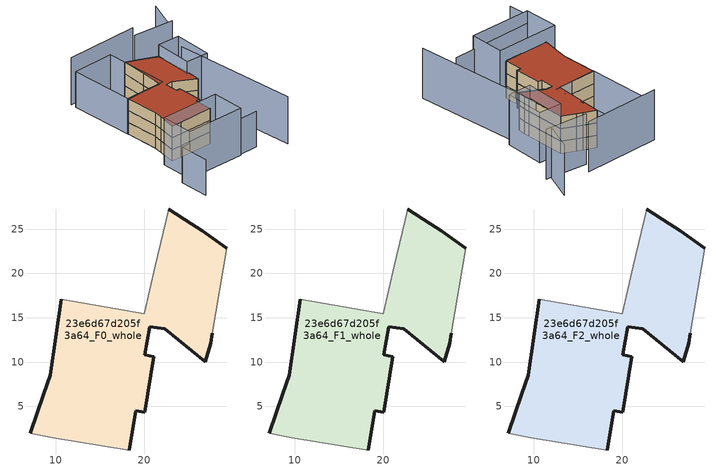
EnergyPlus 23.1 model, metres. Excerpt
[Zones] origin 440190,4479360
23e6d67d205f3a64_F0_whole
 floor ground (EU_floor_Construction): 20.02,4.35 21.03,10.64 20.06,10.81 20.59,14.01 22.26,13.76 26.87,10.07 27.45,12.11 27.64,13.25 29.28,22.84 26.51,24.82 25.29,25.62 22.75,27.27 21.24,20.86 19.98,15.47 16.74,16.02 10.6,17.07 9.38,8.53 8.66,6.45 7.12,1.98 9.64,1.48 18.27,0.09 19.02,4.49 z0
 wall outside (EU_wall_Construction): 7.12,1.98 8.66,6.45 9.38,8.53 10.6,17.07 / 22.75,27.27 25.29,25.62 26.51,24.82 29.28,22.84 / 27.64,13.25 27.45,12.11 26.87,10.07 22.26,13.76 20.59,14.01 20.06,10.81 21.03,10.64 20.02,4.35 19.02,4.49 18.27,0.09 z0:3
 wall adiabatic (EU_wall_Construction): 10.6,17.07 16.74,16.02 19.98,15.47 21.24,20.86 22.75,27.27 / 29.28,22.84 27.64,13.25 / 18.27,0.09 9.64,1.48 7.12,1.98 z0:3
23e6d67d205f3a64_F1_whole
 floor to 23e6d67d205f3a64_F0_whole (EU_floor_Construction): 20.02,4.35 21.03,10.64 20.06,10.81 20.59,14.01 22.26,13.76 26.87,10.07 27.45,12.11 27.64,13.25 29.28,22.84 26.5,24.82 25.29,25.62 22.75,27.27 21.24,20.86 19.98,15.47 16.74,16.02 10.6,17.07 9.38,8.53 8.66,6.45 7.12,1.98 9.64,1.48 18.27,0.09 19.02,4.49 z3
 wall outside (EU_wall_Construction): 7.12,1.98 8.66,6.45 9.38,8.53 10.6,17.07 / 22.75,27.27 25.29,25.62 26.51,24.82 29.28,22.84 / 27.64,13.25 27.45,12.11 26.87,10.07 22.26,13.76 20.59,14.01 20.06,10.81 21.03,10.64 20.02,4.35 19.02,4.49 18.27,0.09 z3:6
 wall adiabatic (EU_wall_Construction): 10.6,17.07 16.74,16.02 19.98,15.47 21.24,20.86 22.75,27.27 / 29.28,22.84 27.64,13.25 / 18.27,0.09 9.64,1.48 7.12,1.98 z3:6
23e6d67d205f3a64_F2_whole
 floor to 23e6d67d205f3a64_F1_whole (EU_floor_Construction): 20.02,4.35 21.03,10.64 20.06,10.81 20.59,14.01 22.26,13.76 26.87,10.07 27.45,12.11 27.64,13.25 29.28,22.84 26.5,24.82 25.29,25.62 22.75,27.27 21.24,20.86 19.98,15.47 16.74,16.02 10.6,17.07 9.38,8.53 8.66,6.45 7.12,1.98 9.64,1.48 18.27,0.09 19.02,4.49 z6
 wall outside (EU_wall_Construction): 7.12,1.98 8.66,6.45 9.38,8.53 10.6,17.07 / 22.75,27.27 25.29,25.62 26.51,24.82 29.28,22.84 / 27.64,13.25 27.45,12.11 26.87,10.07 22.26,13.76 20.59,14.01 20.06,10.81 21.03,10.64 20.02,4.35 19.02,4.49 18.27,0.09 z6:9
 wall adiabatic (EU_wall_Construction): 10.6,17.07 16.74,16.02 19.98,15.47 21.24,20.86 22.75,27.27 / 29.28,22.84 27.64,13.25 / 18.27,0.09 9.64,1.48 7.12,1.98 z6:9
 roof outside (EU_roof_Construction): 26.51,24.82 29.28,22.84 27.64,13.25 27.45,12.11 26.87,10.07 22.26,13.76 20.59,14.01 20.06,10.81 21.03,10.64 20.02,4.35 19.02,4.49 18.27,0.09 9.64,1.48 7.12,1.98 8.66,6.45 9.38,8.53 10.6,17.07 16.74,16.02 19.98,15.47 21.24,20.86 22.75,27.27 25.29,25.62 z9
shading: 28.63,-13.49 31.74,18.27 / 39.3,26.82 29.37,29.59 / 31.59,31.84 13.03,34.61 / 38.32,27.41 42.18,33.62 / 18.43,-8.31 3.4,-5.71 / 3.4,-5.71 4.81,2.43 / 4.81,2.43 19.84,-0.17 / 19.84,-0.17 18.43,-8.31 / 34.86,21.67 32.86,12.14 / 32.86,12.14 27.29,13.31 / 27.29,13.31 29.28,22.84 / 29.28,22.84 34.86,21.67 z0:12; 0.01,-12.75 1.12,-5.37 / 1.12,-5.37 23.51,-8.73 / 10.57,16.89 12.87,33.25 / 12.87,33.25 23.38,31.77 / 23.38,31.77 21.08,15.41 / 21.08,15.41 10.57,16.89 z0:9
[Building]
EU S2 Campaign: North Axis=0; Terrain=City; Solar Distribution=FullExterior
[Site:Location]
Madrid: Latitude=40.5; Longitude=-3.5; Time Zone=1; Elevation=609
[SizingPeriod:WeatherFileDays]
AnnualSizingPeriod: Begin Month=1; Begin Day of Month=1; End Month=12; End Day of Month=31; Day of Week for Start Day=Monday; Use Weather File Daylight Saving Period=No; Use Weather File Rain and Snow Indicators=No
[MATERIAL]
EU_InternalMass_Material: Roughness=MediumRough; Thickness=0.1; Conductivity=1; Density=1800; Specific Heat=900; Thermal Absorptance=0.9; Solar Absorptance=0.7; Visible Absorptance=0.7
[MATERIAL:NOMASS] Roughness=MediumRough; Thermal Absorptance=0.9; Solar Absorptance=0.7; Visible Absorptance=0.7
Name | Thermal Resistance
EU_wall_NoMass | 1.60022
EU_roof_NoMass | 1.57597
EU_floor_NoMass | 0.470652
[CONSTRUCTION]
EU_wall_Construction: EU_wall_NoMass
EU_roof_Construction: EU_roof_NoMass
EU_floor_Construction: EU_floor_NoMass
EU_InternalMass_Construction: EU_InternalMass_Material
[ZONE] Type=1; Multiplier=1; Ceiling Height=autocalculate; Volume=797.359; Floor Area=autocalculate; Part of Total Floor Area=Yes
23e6d67d205f3a64_F0_whole; 23e6d67d205f3a64_F1_whole; 23e6d67d205f3a64_F2_whole
[INTERNALMASS] Construction=EU_InternalMass_Construction; Surface Area=265.79
Name | Zone or ZoneList
23e6d67d205f3a64_F0_whole_EU_InternalMass | 23e6d67d205f3a64_F0_whole
23e6d67d205f3a64_F1_whole_EU_InternalMass | 23e6d67d205f3a64_F1_whole
23e6d67d205f3a64_F2_whole_EU_InternalMass | 23e6d67d205f3a64_F2_whole
[OTHEREQUIPMENT] Fuel Type=Electricity; Design Level Calculation Method=Watts/Area; Power per Zone Floor Area=1; Fraction Latent=0; Fraction Radiant=0; Fraction Lost=0; Carbon Dioxide Generation Rate=0; EndUse Subcategory=EU_Step8_InternalGains
Name | Zone or ZoneList or Space or SpaceList | Schedule
EU_Step8_InternalGain_23e6d67d205f3a64_F0_whole_f000 | 23e6d67d205f3a64_F0_whole | EU_Step8_GainSchedule_23e6d67d205f3a64_F0_whole_f000
EU_Step8_InternalGain_23e6d67d205f3a64_F1_whole_f000 | 23e6d67d205f3a64_F1_whole | EU_Step8_GainSchedule_23e6d67d205f3a64_F1_whole_f000
EU_Step8_InternalGain_23e6d67d205f3a64_F2_whole_f000 | 23e6d67d205f3a64_F2_whole | EU_Step8_GainSchedule_23e6d67d205f3a64_F2_whole_f000
[ZONEVENTILATION:DESIGNFLOWRATE] Schedule=EU_AlwaysOn; Design Flow Rate Calculation Method=AirChanges/Hour; Air Changes per Hour=0.480704; Ventilation Type=Natural; Fan Pressure Rise=0; Fan Total Efficiency=1; Constant Term Coefficient=1; Temperature Term Coefficient=0; Velocity Term Coefficient=0; Velocity Squared Term Coefficient=0; Minimum Indoor Temperature=-100; Maximum Indoor Temperature=100; Delta Temperature=-100; Minimum Outdoor Temperature=-100; Maximum Outdoor Temperature=100; Maximum Wind Speed=40
Name | Zone or ZoneList or Space or SpaceList
EU_ConstantAir_23e6d67d205f3a64_F0_whole | 23e6d67d205f3a64_F0_whole
EU_ConstantAir_23e6d67d205f3a64_F1_whole | 23e6d67d205f3a64_F1_whole
EU_ConstantAir_23e6d67d205f3a64_F2_whole | 23e6d67d205f3a64_F2_whole
[HVACTEMPLATE:THERMOSTAT] Constant Heating Setpoint=20; Constant Cooling Setpoint=50
EU_HeatOnly_23e6d67d205f3a64_F0_whole; EU_HeatOnly_23e6d67d205f3a64_F1_whole; EU_HeatOnly_23e6d67d205f3a64_F2_whole
[HVACTEMPLATE:ZONE:IDEALLOADSAIRSYSTEM] System Availability Schedule=EU_AlwaysOn; Maximum Heating Supply Air Temperature=50; Minimum Cooling Supply Air Temperature=13; Maximum Heating Supply Air Humidity Ratio=0.0156; Minimum Cooling Supply Air Humidity Ratio=0.0077; Heating Limit=NoLimit; Cooling Limit=NoLimit; Heating Availability Schedule=EU_AlwaysOn; Cooling Availability Schedule=EU_CoolingOff; Dehumidification Control Type=ConstantSensibleHeatRatio; Cooling Sensible Heat Ratio=0.7; Dehumidification Setpoint=60; Humidification Control Type=None; Humidification Setpoint=30; Outdoor Air Method=None; Outdoor Air Flow Rate per Person=0.00944; Outdoor Air Flow Rate per Zone Floor Area=0; Outdoor Air Flow Rate per Zone=0; Demand Controlled Ventilation Type=None; Outdoor Air Economizer Type=NoEconomizer; Heat Recovery Type=None; Sensible Heat Recovery Effectiveness=0.7; Latent Heat Recovery Effectiveness=0.65
Name | Template Thermostat
23e6d67d205f3a64_F0_whole | EU_HeatOnly_23e6d67d205f3a64_F0_whole
23e6d67d205f3a64_F1_whole | EU_HeatOnly_23e6d67d205f3a64_F1_whole
23e6d67d205f3a64_F2_whole | EU_HeatOnly_23e6d67d205f3a64_F2_whole
[SIZING:ZONE] Zone Cooling Design Supply Air Temperature Input Method=SupplyAirTemperature; Zone Cooling Design Supply Air Temperature=13; Zone Heating Design Supply Air Temperature Input Method=SupplyAirTemperature; Zone Heating Design Supply Air Temperature=50; Zone Cooling Design Supply Air Humidity Ratio=0.008; Zone Heating Design Supply Air Humidity Ratio=0.008; Cooling Design Air Flow Method=DesignDay; Cooling Design Air Flow Rate=0; Cooling Minimum Air Flow per Zone Floor Area=0.000762; Cooling Minimum Air Flow=0; Cooling Minimum Air Flow Fraction=0.2; Heating Design Air Flow Method=DesignDay; Heating Design Air Flow Rate=0; Heating Maximum Air Flow per Zone Floor Area=0.002032; Heating Maximum Air Flow=0.141576; Heating Maximum Air Flow Fraction=0.3; Account for Dedicated Outdoor Air System=No; Dedicated Outdoor Air System Control Strategy=NeutralSupplyAir; Dedicated Outdoor Air Low Setpoint Temperature for Design=autosize; Dedicated Outdoor Air High Setpoint Temperature for Design=autosize; Zone Load Sizing Method=Sensible Load Only No Latent Load; Zone Latent Cooling Design Supply Air Humidity Ratio Input Method=HumidityRatioDifference; Zone Cooling Design Supply Air Humidity Ratio Difference=0.005; Zone Latent Heating Design Supply Air Humidity Ratio Input Method=HumidityRatioDifference; Zone Humidification Design Supply Air Humidity Ratio Difference=0.005
23e6d67d205f3a64_F0_whole; 23e6d67d205f3a64_F1_whole; 23e6d67d205f3a64_F2_whole
[SCHEDULE:CONSTANT]
Name | Hourly Value
EU_AlwaysOn | 1
EU_CoolingOff | 0
[SCHEDULE:FILE] Column Number=1; Rows to Skip at Top=0; Number of Hours of Data=8760; Column Separator=Comma; Interpolate to Timestep=No; Minutes per Item=60; Adjust Schedule for Daylight Savings=Yes
Name | File
EU_Step8_GainSchedule_23e6d67d205f3a64_F0_whole_f000 | ../../schedules/23e6d67d205f3a64/23e6d67d205f3a64_F0_whole_f000_gain.csv
EU_Step8_GainSchedule_23e6d67d205f3a64_F1_whole_f000 | ../../schedules/23e6d67d205f3a64/23e6d67d205f3a64_F1_whole_f000_gain.csv
EU_Step8_GainSchedule_23e6d67d205f3a64_F2_whole_f000 | ../../schedules/23e6d67d205f3a64/23e6d67d205f3a64_F2_whole_f000_gain.csv
